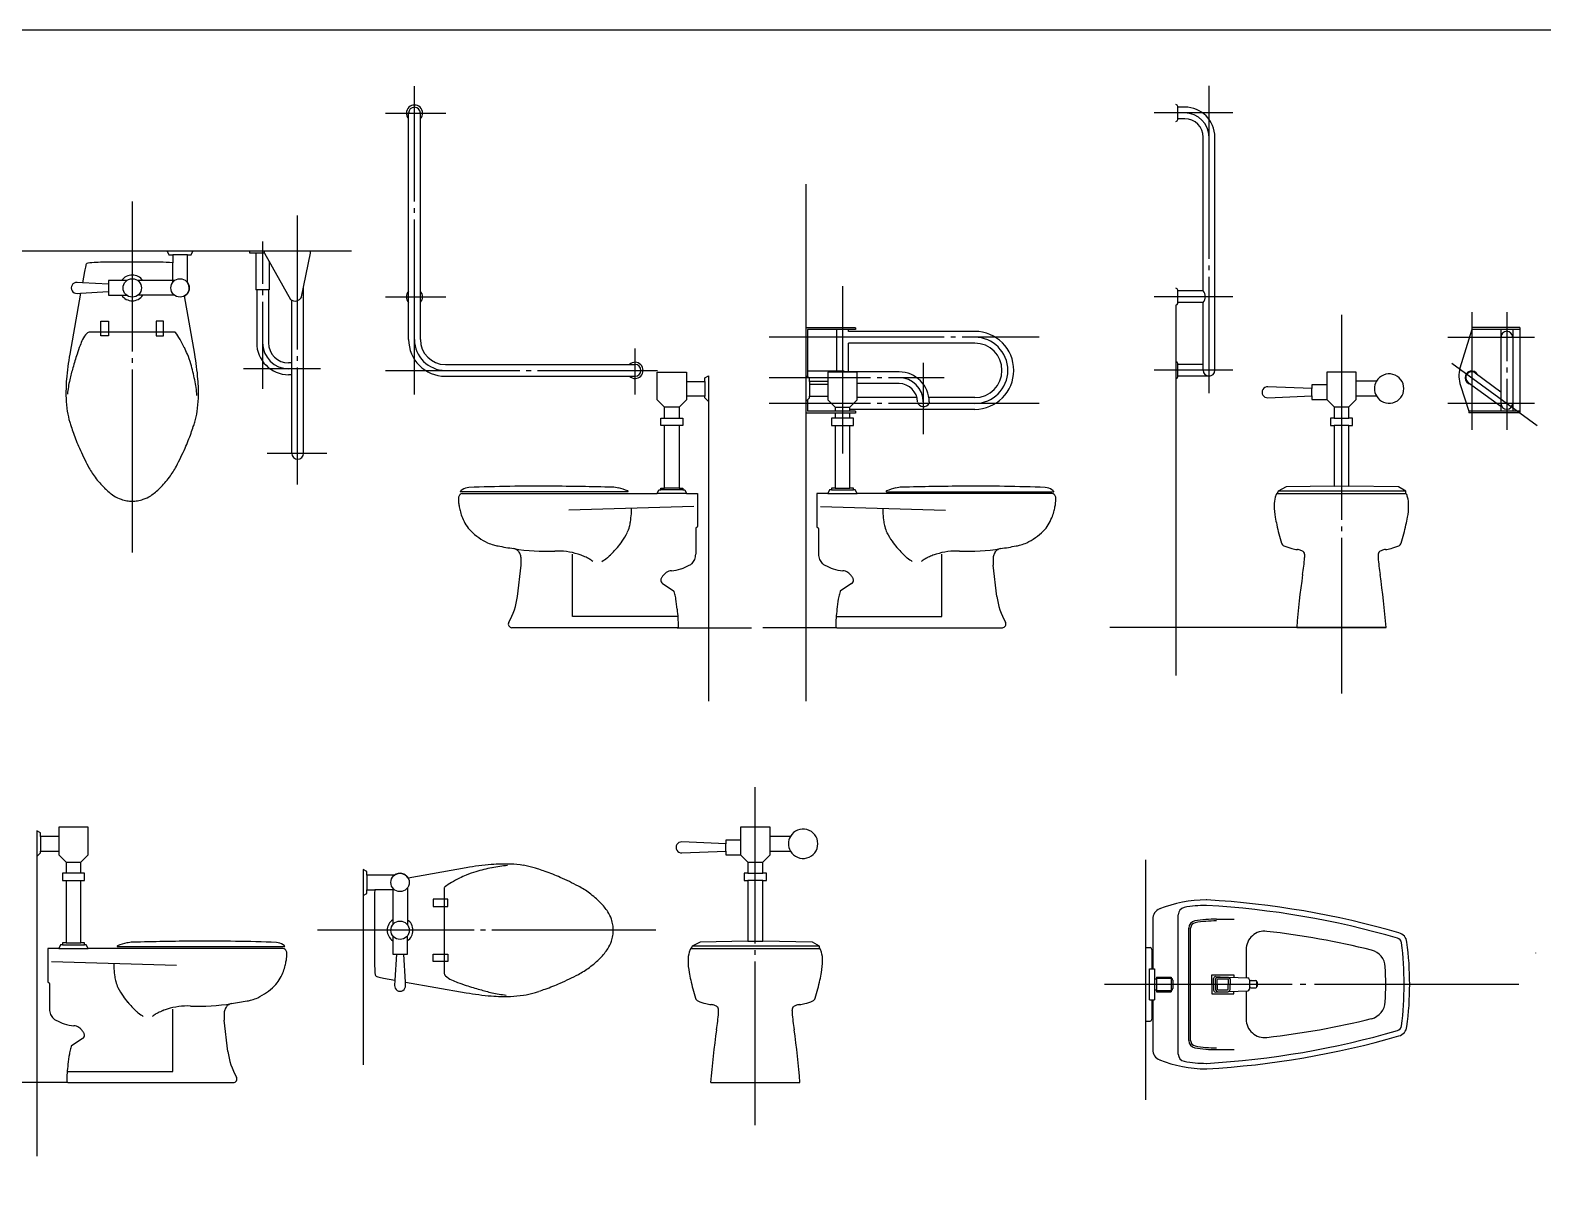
# Model space of a CAD drawing. Header units: inches. Extents: x -1249499 to 290957, y -589671 to 1013543.
# Drawn here: x -1189338 to -1185223, y 300598 to 303723 of the extents above; entities that cross this region are included whole.
import ezdxf

# ---------------------------------------------------------------- set-up
doc = ezdxf.new("R2010")
doc.units = ezdxf.units.IN
doc.header["$MEASUREMENT"] = 0
doc.layers.add('1BATH', color=1, linetype='Continuous')

msp = doc.modelspace()

# ---------------------------------------------------------------- linework, layer by layer
at = {"layer": '1BATH'}
for p, q in [((-1188292.3, 303256.8), (-1188292.3, 303570.7)), ((-1186130.9, 303101.2), (-1186130.9, 303571.6)), ((-1188370.8, 303497.7), (-1188206.9, 303497.7)), ((-1188308.3, 302881.7), (-1188308.3, 303497.7)), ((-1188276.3, 302881.7), (-1188276.3, 303497.7)), ((-1186065.9, 303498.1), (-1186280, 303498.1)), ((-1186215.9, 303480.1), (-1186215.9, 303516.1)), ((-1186196.9, 303514.1), (-1186215.9, 303514.1)), ((-1186196.9, 303482.1), (-1186215.9, 303482.1)), ((-1186146.9, 303014.1), (-1186146.9, 303432.1)), ((-1186114.9, 302798.1), (-1186114.9, 303432.1)), ((-1187228.1, 303304.5), (-1187228.1, 301897.6)), ((-1189060.1, 303257.1), (-1189060.1, 302849)), ((-1188292.3, 303226), (-1188292.3, 303238.9)), ((-1188610.1, 302854.4), (-1188610.1, 303219.5)), ((-1188292.3, 302732.2), (-1188292.3, 303208.2)), ((-1188463.5, 303122), (-1189510.1, 303122)), ((-1188740.1, 303117), (-1188740.1, 303122)), ((-1188700.1, 303117), (-1188740.1, 303117)), ((-1188723.6, 303117), (-1188723.6, 303017)), ((-1188705.6, 303148.5), (-1188705.6, 303033.2)), ((-1188700.1, 303117), (-1188700.1, 303122)), ((-1188700.1, 303117), (-1188629.6, 302990.7)), ((-1188599.2, 302997.6), (-1188575.1, 303117)), ((-1188575.1, 303117), (-1188575.1, 303122)), ((-1188687.6, 303094.6), (-1188687.6, 303017)), ((-1186130.9, 303070.4), (-1186130.9, 303083.4)), ((-1187127.5, 302571.7), (-1187127.5, 303026.5)), ((-1186130.9, 302736), (-1186130.9, 303052.6)), ((-1188687.6, 303017), (-1188723.6, 303017)), ((-1188721.6, 303017), (-1188721.6, 302873)), ((-1188705.6, 303015.3), (-1188705.6, 303002.4)), ((-1188689.6, 303017), (-1188689.6, 302873)), ((-1188626.1, 302572), (-1188626.1, 302988.5)), ((-1188594.1, 302572), (-1188594.1, 303022.7)), ((-1188370.8, 302997.7), (-1188206.9, 302997.7)), ((-1186065.9, 302998.1), (-1186280, 302998.1)), ((-1186215.9, 302980.1), (-1186215.9, 303016.1)), ((-1186146.9, 303014.1), (-1186215.9, 303014.1)), ((-1188705.6, 302984.6), (-1188705.6, 302747.4)), ((-1186220.9, 302975.1), (-1186220.9, 301967.6)), ((-1186146.9, 302982.1), (-1186215.9, 302982.1)), ((-1186146.9, 302798.1), (-1186146.9, 302982.1)), ((-1185770.9, 302948.4), (-1185770.9, 302391)), ((-1185416.4, 302956), (-1185416.4, 302635.6)), ((-1185320.9, 302956), (-1185320.9, 302823.1)), ((-1187092.5, 302913.7), (-1187228.1, 302913.7)), ((-1187223.1, 302908.7), (-1187223.1, 302780.2)), ((-1187092.5, 302908.7), (-1187223.1, 302908.7)), ((-1187143.5, 302795.7), (-1187143.5, 302908.7)), ((-1187111.5, 302903.7), (-1187111.5, 302908.7)), ((-1186768.1, 302903.7), (-1187111.5, 302903.7)), ((-1187092.5, 302913.7), (-1187092.5, 302908.7)), ((-1185416.4, 302909.1), (-1185448.3, 302803.8)), ((-1185285.9, 302914.1), (-1185416.4, 302914.1)), ((-1185416.4, 302914.1), (-1185416.4, 302909.1)), ((-1185285.9, 302909.1), (-1185416.4, 302909.1)), ((-1185336.9, 302909.1), (-1185336.9, 302687.1)), ((-1185304.9, 302909.1), (-1185304.9, 302687.1)), ((-1185285.9, 302914.1), (-1185285.9, 302682.1)), ((-1186851.4, 302887.7), (-1187327.5, 302887.7)), ((-1187111.5, 302792.7), (-1187111.5, 302871.7)), ((-1186768.1, 302871.7), (-1187111.5, 302871.7)), ((-1186820.6, 302887.7), (-1186833.6, 302887.7)), ((-1186593.4, 302887.7), (-1186802.8, 302887.7)), ((-1185481, 302888.1), (-1185245.2, 302888.1)), ((-1189060.1, 302831.2), (-1189060.1, 302818.3)), ((-1188610.1, 302823.6), (-1188610.1, 302836.6)), ((-1187692.3, 302732.2), (-1187692.3, 302857.5)), ((-1189060.1, 302800.4), (-1189060.1, 302302.1)), ((-1188548.3, 302802), (-1188757.2, 302802)), ((-1188626.1, 302818), (-1188634.6, 302818)), ((-1188626.1, 302786), (-1188634.6, 302786)), ((-1188610.1, 302487.2), (-1188610.1, 302805.8)), ((-1188370.8, 302797.7), (-1188006.1, 302797.7)), ((-1188208.3, 302813.7), (-1187692.3, 302813.7)), ((-1188208.3, 302781.7), (-1187692.3, 302781.7)), ((-1187988.3, 302797.7), (-1187975.3, 302797.7)), ((-1187957.5, 302797.7), (-1187631.2, 302797.7)), ((-1187492.3, 302782.7), (-1187492.3, 301897.6)), ((-1187123.1, 302795.7), (-1187223.1, 302795.7)), ((-1187123.1, 302795.7), (-1187123.1, 302792.7)), ((-1186974.1, 302793.7), (-1187123.1, 302793.7)), ((-1186908.1, 302818.1), (-1186908.1, 302623.8)), ((-1186065.9, 302798.1), (-1186280, 302798.1)), ((-1186215.9, 302780.1), (-1186215.9, 302816.1)), ((-1186146.9, 302814.1), (-1186215.9, 302814.1)), ((-1186130.9, 302782.1), (-1186215.9, 302782.1)), ((-1185470.3, 302817.6), (-1185238.6, 302647.8)), ((-1185407, 302791), (-1185336.9, 302739.7)), ((-1185320.9, 302805.3), (-1185320.9, 302792.4)), ((-1187051.9, 302777.7), (-1187327.5, 302777.7)), ((-1187168.1, 302759.7), (-1187218.1, 302759.7)), ((-1186974.1, 302761.7), (-1187088.1, 302761.7)), ((-1187021.1, 302777.7), (-1187034.1, 302777.7)), ((-1186851.2, 302777.7), (-1187003.3, 302777.7)), ((-1185446.4, 302756.6), (-1185424, 302687.1)), ((-1185425.9, 302765.2), (-1185336.9, 302700)), ((-1185320.9, 302774.5), (-1185320.9, 302635.6)), ((-1187051.9, 302707.7), (-1187327.5, 302707.7)), ((-1187223.1, 302717.7), (-1187223.1, 302686.7)), ((-1186925.6, 302723.7), (-1187088.1, 302723.7)), ((-1187021.1, 302707.7), (-1187034.1, 302707.7)), ((-1186593.4, 302707.7), (-1187003.3, 302707.7)), ((-1186768.1, 302723.7), (-1186893, 302723.7)), ((-1186892.1, 302711.7), (-1186892.1, 302707.7)), ((-1185481, 302708.1), (-1185245.2, 302708.1)), ((-1187092.5, 302681.7), (-1187228.1, 302681.7)), ((-1187092.5, 302686.7), (-1187223.1, 302686.7)), ((-1186768.1, 302691.7), (-1187108.1, 302691.7)), ((-1187092.5, 302686.7), (-1187092.5, 302681.7)), ((-1185285.9, 302687.1), (-1185424, 302687.1)), ((-1185424, 302687.1), (-1185424, 302682.1)), ((-1185285.9, 302682.1), (-1185424, 302682.1)), ((-1188530.3, 302572), (-1188693.2, 302572)), ((-1185770.9, 302373.2), (-1185770.9, 302360.2)), ((-1185770.9, 302342.4), (-1185770.9, 301918.5)), ((-1187577.3, 302097.7), (-1187375.7, 302097.7)), ((-1187143.1, 302097.7), (-1187344.7, 302097.7)), ((-1185649.4, 302098.1), (-1186400.9, 302098.1)), ((-1187365.1, 301238.5), (-1187365.1, 301664.2)), ((-1189320, 301544.9), (-1189320, 300659.8)), ((-1186304.1, 301466.4), (-1186304.1, 300812.7)), ((-1188431.5, 301404.5), (-1188431.5, 300908.1)), ((-1186284.1, 301304.7), (-1186284.1, 301169.3)), ((-1186214.6, 300937.7), (-1186214.6, 301316.8)), ((-1186110.5, 301304.9), (-1186062.6, 301304.9)), ((-1188130.2, 301274.5), (-1188556, 301274.5)), ((-1188099.5, 301274.5), (-1188112.4, 301274.5)), ((-1187635.7, 301274.5), (-1188081.6, 301274.5)), ((-1186185.9, 300974.4), (-1186185.9, 301280.2)), ((-1186180.9, 300974.4), (-1186180.9, 301280.2)), ((-1187365.1, 301207.7), (-1187365.1, 301220.6)), ((-1186304.1, 301227.3), (-1186291.1, 301227.3)), ((-1186286.1, 301222.3), (-1186286.1, 301169.3)), ((-1186030.1, 301221.9), (-1186030.1, 301145.1)), ((-1187365.1, 300744), (-1187365.1, 301189.9)), ((-1186293.1, 301085.3), (-1186293.1, 301169.3)), ((-1186293.1, 301169.3), (-1186279.1, 301169.3)), ((-1186279.1, 301169.3), (-1186279.1, 301085.3)), ((-1186279.1, 301142), (-1186274.1, 301142)), ((-1186274.1, 301147.3), (-1186234.1, 301147.3)), ((-1186274.1, 301147.3), (-1186274.1, 301107.3)), ((-1186274.1, 301143.9), (-1186234.1, 301143.9)), ((-1186234.1, 301147.3), (-1186234.1, 301107.3)), ((-1186229.1, 301138.9), (-1186229.1, 301115.7)), ((-1186118.7, 301127.3), (-1186118.7, 301143.3)), ((-1186113.7, 301148.3), (-1186087.4, 301147.3)), ((-1186078.4, 301146.9), (-1186025.6, 301144.9)), ((-1186020.8, 301139.9), (-1186020.8, 301114.6)), ((-1186020.8, 301134.7), (-1186019.6, 301134.7)), ((-1186019.6, 301121), (-1186019.6, 301134.8)), ((-1186016.6, 301137.8), (-1186003.9, 301137.8)), ((-1186000.9, 301121), (-1186000.9, 301134.8)), ((-1185905.2, 301127.3), (-1186415.5, 301127.3)), ((-1186279.1, 301112.6), (-1186274.1, 301112.6)), ((-1186274.1, 301110.7), (-1186234.1, 301110.7)), ((-1186274.1, 301107.3), (-1186234.1, 301107.3)), ((-1186118.7, 301127.3), (-1186118.7, 301111.3)), ((-1186113.7, 301106.3), (-1186087.4, 301107.3)), ((-1186078.4, 301107.6), (-1186025.6, 301109.6)), ((-1186030.1, 301109.5), (-1186030.1, 301032.7)), ((-1186020.8, 301119.9), (-1186019.6, 301119.9)), ((-1186016.6, 301118), (-1186003.9, 301118)), ((-1185999.5, 301123), (-1185999.5, 301132.8)), ((-1185867.7, 301127.3), (-1185882.7, 301127.3)), ((-1185287.8, 301127.3), (-1185843.7, 301127.3)), ((-1186293.1, 301085.3), (-1186279.1, 301085.3)), ((-1186286.1, 301085.3), (-1186286.1, 301032.3)), ((-1186284.1, 301085.3), (-1186284.1, 300949.9)), ((-1186304.1, 301027.3), (-1186291.1, 301027.3)), ((-1186110.5, 300949.7), (-1186062.6, 300949.7)), ((-1189235, 300859.9), (-1189436.6, 300859.9))]:
    msp.add_line(p, q, dxfattribs=at)
at = {"layer": '1BATH', "color": 1}
for p, q in [((-1188895.1, 303122), (-1188965.1, 303122)), ((-1188965.1, 303122), (-1188960.1, 303112)), ((-1188960.1, 303112), (-1188950.1, 303112)), ((-1188950.1, 303112), (-1188950.1, 303090.7)), ((-1188910.1, 303112), (-1188950.1, 303112)), ((-1188910.1, 303112), (-1188900.1, 303112)), ((-1188910.1, 303037), (-1188910.1, 303112)), ((-1188900.1, 303112), (-1188895.1, 303122)), ((-1189060.1, 303092), (-1189135.1, 303092)), ((-1188985.1, 303092), (-1189060.1, 303092)), ((-1188950.1, 303037), (-1188950.1, 303090.7)), ((-1189195.7, 303036.2), (-1189210.1, 303037)), ((-1189190.1, 303067), (-1189195.7, 303036.2)), ((-1189125.1, 303042), (-1189125.1, 303002)), ((-1189075.1, 303042), (-1189125.1, 303042)), ((-1188945.1, 303042), (-1189045.1, 303042)), ((-1189200.9, 303007.5), (-1189230.1, 302842)), ((-1189210.1, 303007), (-1189200.9, 303007.5)), ((-1189200.9, 303007.5), (-1189125.1, 303012)), ((-1189125.1, 303002), (-1189075.1, 303002)), ((-1188945.1, 303002), (-1189045.1, 303002)), ((-1188890.1, 302842), (-1188918, 303000.1)), ((-1189145.1, 302892), (-1189145.1, 302932)), ((-1189145.1, 302932), (-1189125.1, 302932)), ((-1189125.1, 302932), (-1189125.1, 302892)), ((-1188995.1, 302932), (-1188995.1, 302892)), ((-1188975.1, 302932), (-1188995.1, 302932)), ((-1188975.1, 302892), (-1188975.1, 302932)), ((-1189060.1, 302902), (-1189175.1, 302902)), ((-1189125.1, 302892), (-1189145.1, 302892)), ((-1188945.1, 302902), (-1189060.1, 302902)), ((-1188995.1, 302892), (-1188975.1, 302892)), ((-1187632.3, 302717.7), (-1187632.3, 302792.7)), ((-1187632.3, 302792.7), (-1187552.3, 302792.7)), ((-1187552.3, 302792.7), (-1187552.3, 302767.7)), ((-1187502.3, 302777.7), (-1187492.3, 302782.7)), ((-1187218.1, 302777.7), (-1187228.1, 302782.7)), ((-1187088.1, 302792.7), (-1187168.1, 302792.7)), ((-1187168.1, 302792.7), (-1187168.1, 302767.7)), ((-1187088.1, 302717.7), (-1187088.1, 302792.7)), ((-1185730.9, 302793.1), (-1185810.9, 302793.1)), ((-1185810.9, 302793.1), (-1185810.9, 302758.1)), ((-1185730.9, 302768.1), (-1185730.9, 302793.1)), ((-1187552.3, 302767.7), (-1187502.3, 302767.7)), ((-1187552.3, 302767.7), (-1187552.3, 302727.7)), ((-1187502.3, 302767.7), (-1187502.3, 302777.7)), ((-1187502.3, 302767.7), (-1187502.3, 302727.7)), ((-1187218.1, 302767.7), (-1187218.1, 302777.7)), ((-1187168.1, 302767.7), (-1187218.1, 302767.7)), ((-1187218.1, 302767.7), (-1187218.1, 302727.7)), ((-1187168.1, 302767.7), (-1187168.1, 302727.7)), ((-1185850.9, 302748.1), (-1185970.9, 302753.1)), ((-1185810.9, 302758.1), (-1185850.9, 302758.1)), ((-1185850.9, 302758.1), (-1185850.9, 302748.1)), ((-1185850.9, 302728.1), (-1185850.9, 302748.1)), ((-1185810.9, 302758.1), (-1185810.9, 302718.1)), ((-1185730.9, 302728.1), (-1185730.9, 302768.1)), ((-1185675.6, 302768.1), (-1185730.9, 302768.1)), ((-1187612.3, 302697.7), (-1187632.3, 302717.7)), ((-1187572.3, 302697.7), (-1187612.3, 302697.7)), ((-1187612.3, 302667.7), (-1187612.3, 302697.7)), ((-1187552.3, 302717.7), (-1187572.3, 302697.7)), ((-1187572.3, 302697.7), (-1187572.3, 302667.7)), ((-1187502.3, 302727.7), (-1187552.3, 302727.7)), ((-1187552.3, 302727.7), (-1187552.3, 302717.7)), ((-1187502.3, 302722.7), (-1187502.3, 302727.7)), ((-1187492.3, 302712.7), (-1187502.3, 302722.7)), ((-1187228.1, 302712.7), (-1187218.1, 302722.7)), ((-1187218.1, 302722.7), (-1187218.1, 302727.7)), ((-1187218.1, 302727.7), (-1187168.1, 302727.7)), ((-1187168.1, 302727.7), (-1187168.1, 302717.7)), ((-1187168.1, 302717.7), (-1187148.1, 302697.7)), ((-1187148.1, 302697.7), (-1187108.1, 302697.7)), ((-1187148.1, 302697.7), (-1187148.1, 302686.7)), ((-1187108.1, 302697.7), (-1187088.1, 302717.7)), ((-1187108.1, 302686.7), (-1187108.1, 302697.7)), ((-1185970.9, 302723.1), (-1185850.9, 302728.1)), ((-1185850.9, 302728.1), (-1185850.9, 302718.1)), ((-1185850.9, 302718.1), (-1185810.9, 302718.1)), ((-1185810.9, 302718.1), (-1185790.9, 302698.1)), ((-1185790.9, 302698.1), (-1185750.9, 302698.1)), ((-1185790.9, 302698.1), (-1185790.9, 302668.1)), ((-1185750.9, 302698.1), (-1185730.9, 302718.1)), ((-1185750.9, 302668.1), (-1185750.9, 302698.1)), ((-1185730.9, 302718.1), (-1185730.9, 302728.1)), ((-1185730.9, 302728.1), (-1185675.6, 302728.1)), ((-1187622.3, 302647.7), (-1187622.3, 302667.7)), ((-1187622.3, 302667.7), (-1187612.3, 302667.7)), ((-1187612.3, 302667.7), (-1187572.3, 302667.7)), ((-1187572.3, 302667.7), (-1187562.3, 302667.7)), ((-1187562.3, 302667.7), (-1187562.3, 302647.7)), ((-1187148.1, 302667.7), (-1187158.1, 302667.7)), ((-1187158.1, 302667.7), (-1187158.1, 302647.7)), ((-1187148.1, 302681.7), (-1187148.1, 302667.7)), ((-1187108.1, 302667.7), (-1187148.1, 302667.7)), ((-1187108.1, 302667.7), (-1187108.1, 302681.7)), ((-1187098.1, 302667.7), (-1187108.1, 302667.7)), ((-1187098.1, 302647.7), (-1187098.1, 302667.7)), ((-1185800.9, 302668.1), (-1185800.9, 302648.1)), ((-1185790.9, 302668.1), (-1185800.9, 302668.1)), ((-1185790.9, 302668.1), (-1185750.9, 302668.1)), ((-1185740.9, 302668.1), (-1185750.9, 302668.1)), ((-1185740.9, 302648.1), (-1185740.9, 302668.1)), ((-1187612.3, 302647.7), (-1187622.3, 302647.7)), ((-1187612.3, 302477.7), (-1187612.3, 302647.7)), ((-1187572.3, 302647.7), (-1187612.3, 302647.7)), ((-1187572.3, 302647.7), (-1187572.3, 302477.7)), ((-1187562.3, 302647.7), (-1187572.3, 302647.7)), ((-1187158.1, 302647.7), (-1187148.1, 302647.7)), ((-1187148.1, 302647.7), (-1187148.1, 302477.7)), ((-1187148.1, 302647.7), (-1187108.1, 302647.7)), ((-1187108.1, 302477.7), (-1187108.1, 302647.7)), ((-1187108.1, 302647.7), (-1187098.1, 302647.7)), ((-1185800.9, 302648.1), (-1185790.9, 302648.1)), ((-1185790.9, 302648.1), (-1185790.9, 302483)), ((-1185750.9, 302648.1), (-1185790.9, 302648.1)), ((-1185750.9, 302483), (-1185750.9, 302648.1)), ((-1185750.9, 302648.1), (-1185740.9, 302648.1)), ((-1187947.3, 302467.7), (-1188167.3, 302467.7)), ((-1188162.3, 302462.7), (-1187907.3, 302462.7)), ((-1187712.3, 302467.7), (-1187947.3, 302467.7)), ((-1187907.3, 302462.7), (-1187632.3, 302462.7)), ((-1187632.3, 302462.7), (-1187627.3, 302472.7)), ((-1187627.3, 302472.7), (-1187622.3, 302472.7)), ((-1187622.3, 302477.7), (-1187612.3, 302477.7)), ((-1187622.3, 302472.7), (-1187622.3, 302477.7)), ((-1187562.3, 302472.7), (-1187622.3, 302472.7)), ((-1187572.3, 302477.7), (-1187612.3, 302477.7)), ((-1187572.3, 302477.7), (-1187562.3, 302477.7)), ((-1187562.3, 302477.7), (-1187562.3, 302472.7)), ((-1187562.3, 302472.7), (-1187557.3, 302472.7)), ((-1187557.3, 302472.7), (-1187552.3, 302462.7)), ((-1187552.3, 302462.7), (-1187522.3, 302462.7)), ((-1187522.3, 302462.7), (-1187522.3, 302402.7)), ((-1187198.1, 302462.7), (-1187198.1, 302402.7)), ((-1187168.1, 302462.7), (-1187198.1, 302462.7)), ((-1187163.1, 302472.7), (-1187168.1, 302462.7)), ((-1187158.1, 302472.7), (-1187163.1, 302472.7)), ((-1187148.1, 302477.7), (-1187158.1, 302477.7)), ((-1187158.1, 302477.7), (-1187158.1, 302472.7)), ((-1187158.1, 302472.7), (-1187098.1, 302472.7)), ((-1187148.1, 302477.7), (-1187108.1, 302477.7)), ((-1187098.1, 302477.7), (-1187108.1, 302477.7)), ((-1187098.1, 302472.7), (-1187098.1, 302477.7)), ((-1187093.1, 302472.7), (-1187098.1, 302472.7)), ((-1187088.1, 302462.7), (-1187093.1, 302472.7)), ((-1186813.1, 302462.7), (-1187088.1, 302462.7)), ((-1187008.1, 302467.7), (-1186773.1, 302467.7)), ((-1186558.1, 302462.7), (-1186813.1, 302462.7)), ((-1186773.1, 302467.7), (-1186553.1, 302467.7)), ((-1185943.1, 302469), (-1185945.9, 302463.1)), ((-1185945.9, 302463.1), (-1185595.9, 302463.1)), ((-1185921.4, 302480.5), (-1185943.1, 302469)), ((-1185790.9, 302483), (-1185921.4, 302480.5)), ((-1185615.3, 302480.5), (-1185750.9, 302483)), ((-1185596, 302469), (-1185615.3, 302480.5)), ((-1185595.9, 302463.1), (-1185596, 302469)), ((-1187532.3, 302427.7), (-1187872.3, 302417.7)), ((-1187188.1, 302427.7), (-1186848.1, 302417.7)), ((-1187522.3, 302402.7), (-1187522.3, 302372.7)), ((-1187198.1, 302402.7), (-1187198.1, 302372.7)), ((-1187527.3, 302367.7), (-1187527.3, 302332.7)), ((-1187527.3, 302332.7), (-1187527.3, 302297.7)), ((-1187193.1, 302367.7), (-1187193.1, 302332.7)), ((-1187193.1, 302332.7), (-1187193.1, 302297.7)), ((-1187862.3, 302127.7), (-1187862.3, 302297.7)), ((-1186858.1, 302127.7), (-1186858.1, 302297.7)), ((-1188012.3, 302182.7), (-1188002.3, 302267.7)), ((-1186708.1, 302182.7), (-1186718.1, 302267.7)), ((-1187617.3, 302217.7), (-1187602.3, 302207.7)), ((-1187602.3, 302207.7), (-1187587.3, 302197.7)), ((-1187118.1, 302207.7), (-1187133.1, 302197.7)), ((-1187103.1, 302217.7), (-1187118.1, 302207.7)), ((-1187577.3, 302127.7), (-1187862.3, 302127.7)), ((-1187143.1, 302127.7), (-1186858.1, 302127.7)), ((-1187577.3, 302097.7), (-1188027.3, 302097.7)), ((-1187143.1, 302097.7), (-1186693.1, 302097.7)), ((-1185892.4, 302098.1), (-1185649.4, 302098.1)), ((-1189260, 301554.9), (-1189260, 301529.9)), ((-1189180, 301554.9), (-1189260, 301554.9)), ((-1189180, 301479.9), (-1189180, 301554.9)), ((-1187325.1, 301554.9), (-1187405.1, 301554.9)), ((-1187405.1, 301554.9), (-1187405.1, 301519.9)), ((-1187325.1, 301529.9), (-1187325.1, 301554.9)), ((-1189310, 301539.9), (-1189320, 301544.9)), ((-1189310, 301529.9), (-1189310, 301539.9)), ((-1189310, 301529.9), (-1189310, 301489.9)), ((-1189260, 301529.9), (-1189310, 301529.9)), ((-1189260, 301529.9), (-1189260, 301489.9)), ((-1187445.1, 301509.9), (-1187565.1, 301514.9)), ((-1187405.1, 301519.9), (-1187445.1, 301519.9)), ((-1187445.1, 301519.9), (-1187445.1, 301509.9)), ((-1187445.1, 301489.9), (-1187445.1, 301509.9)), ((-1187405.1, 301519.9), (-1187405.1, 301479.9)), ((-1187269.8, 301529.9), (-1187325.1, 301529.9)), ((-1187325.1, 301489.9), (-1187325.1, 301529.9)), ((-1189320, 301474.9), (-1189310, 301484.9)), ((-1189310, 301484.9), (-1189310, 301489.9)), ((-1189310, 301489.9), (-1189260, 301489.9)), ((-1189260, 301489.9), (-1189260, 301479.9)), ((-1189260, 301479.9), (-1189240, 301459.9)), ((-1189200, 301459.9), (-1189180, 301479.9)), ((-1187565.1, 301484.9), (-1187445.1, 301489.9)), ((-1187445.1, 301489.9), (-1187445.1, 301479.9)), ((-1187445.1, 301479.9), (-1187405.1, 301479.9)), ((-1187405.1, 301479.9), (-1187385.1, 301459.9)), ((-1187345.1, 301459.9), (-1187325.1, 301479.9)), ((-1187325.1, 301489.9), (-1187269.8, 301489.9)), ((-1187325.1, 301479.9), (-1187325.1, 301489.9)), ((-1189250, 301429.9), (-1189250, 301409.9)), ((-1189240, 301429.9), (-1189250, 301429.9)), ((-1189240, 301459.9), (-1189240, 301429.9)), ((-1189240, 301459.9), (-1189200, 301459.9)), ((-1189200, 301429.9), (-1189240, 301429.9)), ((-1189200, 301429.9), (-1189200, 301459.9)), ((-1189190, 301429.9), (-1189200, 301429.9)), ((-1189190, 301409.9), (-1189190, 301429.9)), ((-1188431.5, 301439.5), (-1188431.5, 301369.5)), ((-1188421.5, 301434.5), (-1188431.5, 301439.5)), ((-1188421.5, 301424.5), (-1188421.5, 301434.5)), ((-1188346.5, 301424.5), (-1188421.5, 301424.5)), ((-1188421.5, 301424.5), (-1188421.5, 301384.5)), ((-1188151.5, 301444.5), (-1188309.6, 301416.5)), ((-1187385.1, 301429.9), (-1187395.1, 301429.9)), ((-1187395.1, 301429.9), (-1187395.1, 301409.9)), ((-1187385.1, 301459.9), (-1187345.1, 301459.9)), ((-1187385.1, 301459.9), (-1187385.1, 301429.9)), ((-1187385.1, 301429.9), (-1187345.1, 301429.9)), ((-1187345.1, 301429.9), (-1187345.1, 301459.9)), ((-1187335.1, 301429.9), (-1187345.1, 301429.9)), ((-1187335.1, 301409.9), (-1187335.1, 301429.9)), ((-1189250, 301409.9), (-1189240, 301409.9)), ((-1189240, 301409.9), (-1189240, 301239.9)), ((-1189240, 301409.9), (-1189200, 301409.9)), ((-1189200, 301239.9), (-1189200, 301409.9)), ((-1189200, 301409.9), (-1189190, 301409.9)), ((-1188421.5, 301374.5), (-1188421.5, 301384.5)), ((-1188421.5, 301384.5), (-1188400.1, 301384.5)), ((-1188346.5, 301384.5), (-1188400.1, 301384.5)), ((-1188351.5, 301389.5), (-1188351.5, 301289.5)), ((-1188311.5, 301389.5), (-1188311.5, 301289.5)), ((-1188211.5, 301389.5), (-1188211.5, 301274.5)), ((-1187395.1, 301409.9), (-1187385.1, 301409.9)), ((-1187385.1, 301409.9), (-1187385.1, 301244.8)), ((-1187345.1, 301409.9), (-1187385.1, 301409.9)), ((-1187345.1, 301244.8), (-1187345.1, 301409.9)), ((-1187345.1, 301409.9), (-1187335.1, 301409.9)), ((-1188431.5, 301369.5), (-1188421.5, 301374.5)), ((-1188401.5, 301349.5), (-1188401.5, 301274.5)), ((-1188201.5, 301359.5), (-1188241.5, 301359.5)), ((-1188241.5, 301359.5), (-1188241.5, 301339.5)), ((-1188241.5, 301339.5), (-1188201.5, 301339.5)), ((-1188201.5, 301339.5), (-1188201.5, 301359.5)), ((-1188401.5, 301274.5), (-1188401.5, 301199.5)), ((-1188351.5, 301259.5), (-1188351.5, 301209.5)), ((-1188311.5, 301209.5), (-1188311.5, 301259.5)), ((-1188211.5, 301274.5), (-1188211.5, 301159.5)), ((-1189290, 301224.9), (-1189290, 301164.9)), ((-1189260, 301224.9), (-1189290, 301224.9)), ((-1189255, 301234.9), (-1189260, 301224.9)), ((-1189250, 301234.9), (-1189255, 301234.9)), ((-1189250, 301239.9), (-1189250, 301234.9)), ((-1189240, 301239.9), (-1189250, 301239.9)), ((-1189250, 301234.9), (-1189190, 301234.9)), ((-1189240, 301239.9), (-1189200, 301239.9)), ((-1189190, 301239.9), (-1189200, 301239.9)), ((-1189190, 301234.9), (-1189190, 301239.9)), ((-1189185, 301234.9), (-1189190, 301234.9)), ((-1189180, 301224.9), (-1189185, 301234.9)), ((-1188905, 301224.9), (-1189180, 301224.9)), ((-1189100, 301229.9), (-1188865, 301229.9)), ((-1188650, 301224.9), (-1188905, 301224.9)), ((-1188865, 301229.9), (-1188645, 301229.9)), ((-1187537.3, 301230.8), (-1187540.1, 301224.9)), ((-1187540.1, 301224.9), (-1187190.1, 301224.9)), ((-1187515.6, 301242.3), (-1187537.3, 301230.8)), ((-1187385.1, 301244.8), (-1187515.6, 301242.3)), ((-1187209.5, 301242.3), (-1187345.1, 301244.8)), ((-1187190.2, 301230.8), (-1187209.5, 301242.3)), ((-1187190.1, 301224.9), (-1187190.2, 301230.8)), ((-1189280, 301189.9), (-1188940, 301179.9)), ((-1188351.5, 301209.5), (-1188311.5, 301209.5)), ((-1188317, 301133.7), (-1188321.5, 301209.5)), ((-1188241.5, 301209.5), (-1188201.5, 301209.5)), ((-1188241.5, 301189.5), (-1188241.5, 301209.5)), ((-1188201.5, 301189.5), (-1188241.5, 301189.5)), ((-1188201.5, 301209.5), (-1188201.5, 301189.5)), ((-1189290, 301164.9), (-1189290, 301134.9)), ((-1188376.5, 301144.5), (-1188345.6, 301138.8)), ((-1188345.6, 301138.8), (-1188346.5, 301124.5)), ((-1188317, 301133.7), (-1188151.5, 301104.5)), ((-1188316.5, 301124.5), (-1188317, 301133.7)), ((-1189285, 301129.9), (-1189285, 301094.9)), ((-1189285, 301094.9), (-1189285, 301059.9)), ((-1188950, 300889.9), (-1188950, 301059.9)), ((-1188800, 300944.9), (-1188810, 301029.9)), ((-1189210, 300969.9), (-1189225, 300959.9)), ((-1189195, 300979.9), (-1189210, 300969.9)), ((-1189235, 300889.9), (-1188950, 300889.9)), ((-1189235, 300859.9), (-1188785, 300859.9)), ((-1187486.6, 300859.9), (-1187243.6, 300859.9))]:
    msp.add_line(p, q, dxfattribs=at)
at = {"layer": '1BATH'}
msp.add_lwpolyline([(-1192801, 297547.7), (-1183142.6, 297547.7), (-1183142.6, 303723.1), (-1192801, 303723.1)], close=True, dxfattribs=at)
at = {"layer": '1BATH', "color": 1}
for points in [[(-1189125.1, 303032), (-1189195.7, 303036.2, 1.060552)], [(-1188341.5, 301209.5), (-1188345.6, 301138.8, 1.060552)]]:
    msp.add_lwpolyline(points, format="xyb", dxfattribs=at)
for points in [[(-1187552.3, 302462.7), (-1187632.3, 302462.7)], [(-1187168.1, 302462.7), (-1187088.1, 302462.7)], [(-1185596, 302469), (-1185943.1, 302469)], [(-1185790.9, 302483), (-1185769.5, 302483.4), (-1185750.9, 302483)], [(-1189260, 301224.9), (-1189180, 301224.9)], [(-1187190.2, 301230.8), (-1187537.3, 301230.8)], [(-1187385.1, 301244.8), (-1187363.7, 301245.2), (-1187345.1, 301244.8)]]:
    msp.add_lwpolyline(points, dxfattribs=at)
at = {"layer": '1BATH'}
for points in [[(-1186123.7, 301127.3), (-1186123.7, 301153.3), (-1186063.7, 301153.3), (-1186063.7, 301146.4)], [(-1186113.7, 301127.3), (-1186113.7, 301142.3), (-1186108.7, 301147.3), (-1186078.7, 301147.3), (-1186073.7, 301142.3), (-1186073.7, 301127.3)], [(-1186108.7, 301127.3), (-1186108.7, 301140.2), (-1186106.6, 301142.3), (-1186080.8, 301142.3), (-1186078.7, 301140.2), (-1186078.7, 301127.3)], [(-1186123.7, 301127.3), (-1186123.7, 301101.3), (-1186063.7, 301101.3), (-1186063.7, 301108.2)], [(-1186113.7, 301127.3), (-1186113.7, 301112.3), (-1186108.7, 301107.3), (-1186078.7, 301107.3), (-1186073.7, 301112.3), (-1186073.7, 301127.3)], [(-1186108.7, 301127.3), (-1186108.7, 301114.4), (-1186106.6, 301112.3), (-1186080.8, 301112.3), (-1186078.7, 301114.4), (-1186078.7, 301127.3)]]:
    msp.add_lwpolyline(points, dxfattribs=at)
at = {"layer": '1BATH', "color": 1}
for centre in [(-1189060.1, 303022), (-1188930.1, 303022), (-1188331.5, 301404.5), (-1188331.5, 301274.5)]:
    msp.add_circle(centre, 25, dxfattribs=at)
at = {"layer": '1BATH'}
for centre, radius, start, end in [((-1186220.9, 303516.1), 5, 0, 90), ((-1188292.3, 303497.7), 22, 316.6582, 223.3418), ((-1188292.3, 303497.7), 16, 0, 180), ((-1186220.9, 303480.1), 5, 270, 0), ((-1186196.9, 303432.1), 82, 0, 90), ((-1186196.9, 303432.1), 66, 0, 90), ((-1186196.9, 303432.1), 50, 0, 90), ((-1188617.1, 303006.4), 20, 231.4007, 334.0263), ((-1188292.3, 302997.7), 22, 136.6582, 223.3418), ((-1188292.3, 302997.7), 22, 316.6582, 43.3418), ((-1186220.9, 303016.1), 5, 0, 90), ((-1186164.6, 302998.1), 23.8, 317.7695, 42.2305), ((-1186220.9, 302980.1), 5, 270, 0), ((-1186768.1, 302797.7), 106, 270, 90), ((-1185320.9, 302888.1), 16, 0, 180), ((-1188634.6, 302873), 87, 180, 270), ((-1188634.6, 302873), 71, 180, 270), ((-1188634.6, 302873), 55, 180, 270), ((-1188208.3, 302881.7), 100, 180, 270), ((-1188208.3, 302881.7), 84, 180, 270), ((-1188208.3, 302881.7), 68, 180, 270), ((-1186768.1, 302797.7), 90, 270, 90), ((-1186768.1, 302797.7), 74, 270, 90), ((-1186220.9, 302816.1), 5, 0, 90), ((-1187692.3, 302797.7), 22, 226.6582, 133.3418), ((-1187692.3, 302797.7), 16, 270, 90), ((-1186974.1, 302711.7), 82, 0, 90), ((-1186220.9, 302780.1), 5, 270, 0), ((-1186130.9, 302798.1), 16, 180, 0), ((-1185371, 302783.2), 80, 165.0436, 199.3956), ((-1185416.4, 302778.1), 18, 26.4893, 261.0214), ((-1185416.4, 302778.1), 16, 53.7554, 233.7554), ((-1186974.1, 302711.7), 66, 0, 90), ((-1186974.1, 302711.7), 50, 0, 90), ((-1186907.2, 302716.9), 17.7, 197.1278, 328.6222), ((-1185320.9, 302708.1), 16, 180, 0), ((-1188610.1, 302572), 16, 180, 0), ((-1186136.4, 301008.9), 348.4, 90.4252, 111.7051), ((-1186136.4, 301008.9), 333.4, 90.4252, 100.7009), ((-1186138.8, 301327.3), 30, 85.666, 90.4252), ((-1186275.2, 298985.3), 2360.9, 73.8518, 86.653), ((-1186275.2, 298985.3), 2375.9, 73.8518, 86.653), ((-1186254.1, 301304.7), 30, 111.7051, 180), ((-1186194.6, 301316.8), 20, 100.7009, 180), ((-1186165.9, 301280.2), 20, 99.7369, 180), ((-1186110.5, 300957.2), 347.7, 90, 99.7369), ((-1186110.5, 300957.2), 342.7, 90, 99.7369), ((-1186165.9, 301280.2), 15, 99.7369, 180), ((-1185980.1, 301221.9), 50, 82.5009, 180), ((-1186234.2, 298990), 2296.3, 76.2581, 83.4838), ((-1185622.2, 301238.5), 30, 7.272, 74.9347), ((-1186291.1, 301222.3), 5, 0, 90), ((-1185701.4, 301172.2), 50, 3.2451, 75.2982), ((-1185622.2, 301238.5), 15, 7.272, 74.9347), ((-1186494.1, 301127.3), 894, 352.728, 7.272), ((-1186494.1, 301127.3), 909, 352.728, 7.272), ((-1186494.1, 301127.3), 844, 356.755, 3.2451), ((-1185233, 301213.1), 10, 179.7175, 184.3201), ((-1186234.1, 301138.9), 5, 0, 90), ((-1186113.7, 301143.3), 5, 90, 180), ((-1186025.8, 301139.9), 5, 0, 87.8238), ((-1186016.6, 301134.8), 3, 90, 180), ((-1186003.9, 301134.8), 3, 0, 90), ((-1186002.5, 301132.8), 3, 0, 58.4233), ((-1186234.1, 301115.7), 5, 270, 0), ((-1186113.7, 301111.3), 5, 180, 270), ((-1186025.8, 301114.6), 5, 272.1762, 0), ((-1186016.6, 301121), 3, 180, 270), ((-1186003.9, 301121), 3, 270, 0), ((-1186002.5, 301123), 3, 301.5767, 0), ((-1185701.4, 301082.3), 50, 284.7008, 356.755), ((-1186291.1, 301032.3), 5, 270, 0), ((-1185980.1, 301032.7), 50, 180, 277.5018), ((-1186234.4, 303265.7), 2297.5, 276.519, 283.7409), ((-1185622.2, 301016), 15, 285.0653, 352.728), ((-1185622.2, 301016), 30, 285.0653, 352.728), ((-1186165.9, 300974.4), 20, 180, 260.2631), ((-1186165.9, 300974.4), 15, 180, 260.2631), ((-1186275.5, 303270.4), 2362.1, 273.3319, 286.1465), ((-1186275.5, 303270.4), 2377.1, 273.3319, 286.1465), ((-1186254.1, 300949.9), 30, 180, 248.2949), ((-1186194.6, 300937.7), 20, 180, 259.2991), ((-1186110.5, 301297.4), 347.7, 260.2631, 270), ((-1186110.5, 301297.4), 342.7, 260.2631, 270), ((-1186136.4, 301245.7), 348.4, 248.2949, 269.5748), ((-1186136.4, 301245.7), 333.4, 259.2991, 269.5748), ((-1186138.1, 300907.3), 10, 269.7175, 274.3201)]:
    msp.add_arc(centre, radius, start, end, dxfattribs=at)
at = {"layer": '1BATH', "color": 1}
for centre, radius, start, end in [((-1188943.2, 303021.9), 251, 165.9638, 169.6403), ((-1189167.3, 303077.9), 20, 152.9263, 165.9638), ((-1189180.6, 303084.7), 5.01, 95.7106, 152.9263), ((-1189135.1, 302629.3), 462.7, 90, 95.7106), ((-1188985.1, 302629.3), 462.7, 85.6617, 90), ((-1189211, 303022), 15, 86.6335, 273.3665), ((-1189060.1, 303022), 35, 34.8499, 145.1501), ((-1188930.1, 303022), 25, 298.9372, 36.8699), ((-1189060.1, 303022), 35, 214.8499, 325.1501), ((-1188674.1, 302667.5), 563.7, 159.444, 161.9714), ((-1188929.2, 302763.2), 291.3, 155.9278, 159.444), ((-1189145.1, 302859.7), 54.8, 135, 155.9278), ((-1189175.1, 302889.7), 12.3, 90, 135), ((-1188945.1, 302898.5), 3.54, 36.8699, 90), ((-1189081.8, 302795.9), 174.4, 29.5675, 36.8699), ((-1189343, 302647.7), 474.7, 26.5651, 29.5675), ((-1188466.7, 302709.5), 774.8, 170.1534, 175.2364), ((-1188198.2, 302512.6), 1064.2, 161.9714, 164.0546), ((-1189189.2, 302724.6), 302.8, 22.8053, 26.5651), ((-1189126.1, 302751.2), 234.4, 15.9454, 22.8053), ((-1189653.5, 302709.5), 774.8, 4.7636, 9.8466), ((-1188425.5, 302577.6), 827.8, 164.0546, 166.4166), ((-1189476.9, 302650.9), 599.2, 11.6565, 15.9454), ((-1185640.9, 302748.1), 40, 210, 150), ((-1188799, 302737.2), 441.4, 175.2364, 181.9723), ((-1188992.6, 302714.6), 244.3, 166.4166, 175.6013), ((-1189220.3, 302703.9), 337.2, 4.3987, 11.6565), ((-1189321.2, 302737.2), 441.4, 358.0277, 4.7636), ((-1185971.6, 302738.1), 15, 87.6141, 272.3859), ((-1185640.9, 302748.1), 40, 150, 210), ((-1188936.7, 302732.4), 303.5, 181.9723, 188.7462), ((-1189183.5, 302732.4), 303.5, 351.2538, 358.0277), ((-1189026.3, 302718.7), 212.9, 188.7462, 196.8361), ((-1188793.8, 302789), 455.9, 196.8361, 198.4349), ((-1189326.4, 302789), 455.9, 341.5651, 343.1639), ((-1189093.9, 302718.7), 212.9, 343.1639, 351.2538), ((-1188271.2, 302963.2), 1006.7, 198.4349, 199.5108), ((-1188690, 302814.8), 562.4, 199.5108, 203.9625), ((-1189430.2, 302814.8), 562.4, 336.0375, 340.4892), ((-1189849, 302963.2), 1006.7, 340.4892, 341.5651), ((-1188393.5, 302946.6), 886.9, 203.9625, 207.5073), ((-1189726.7, 302946.6), 886.9, 332.4927, 336.0375), ((-1188987.4, 302637.3), 217.3, 207.5073, 216.8699), ((-1189132.8, 302637.3), 217.3, 323.1301, 332.4927), ((-1188942.7, 302670.8), 273.1, 216.8699, 225.2192), ((-1189177.5, 302670.8), 273.1, 314.7808, 323.1301), ((-1189018.9, 302594.1), 165, 225.2192, 236.3099), ((-1189064.6, 302525.5), 82.6, 236.3099, 252.0099), ((-1189055.6, 302525.5), 82.6, 287.9901, 303.6901), ((-1189101.3, 302594.1), 165, 303.6901, 314.7808), ((-1188134.3, 302446.2), 38.6, 170.2298, 180), ((-1188158.6, 302450.4), 13.9, 135, 170.2298), ((-1188162.3, 302454), 8.68, 90, 135), ((-1188167.3, 302468), 0.334, 135, 270), ((-1188138.4, 302439.1), 41.3, 125.4678, 135), ((-1188142.7, 302445.3), 33.7, 92.3859, 125.4678), ((-1187956.6, 297978.6), 4504.3, 89.5633, 92.3859), ((-1187988.5, 293791.4), 8691.5, 88.45184, 89.56334), ((-1187756, 302396.1), 83.7, 77.1093, 88.4518), ((-1187775.5, 302310.8), 171.3, 68.1986, 77.1093), ((-1187712.3, 302468.8), 1.07, 270, 68.1986), ((-1187008.1, 302468.8), 1.07, 111.8014, 270), ((-1186944.9, 302310.8), 171.3, 102.8907, 111.8014), ((-1186964.5, 302396.1), 83.7, 91.5482, 102.8907), ((-1186731.9, 293791.4), 8691.5, 90.43666, 91.54816), ((-1186763.8, 297978.6), 4504.3, 87.6141, 90.4367), ((-1186577.7, 302445.3), 33.7, 54.5322, 87.6141), ((-1186582.1, 302439.1), 41.3, 45, 54.5322), ((-1186558.1, 302454), 8.68, 45, 90), ((-1186553.1, 302468), 0.334, 270, 45), ((-1186561.8, 302450.4), 13.9, 9.7702, 45), ((-1186586.1, 302446.2), 38.6, 0, 9.7702), ((-1185861.4, 302430), 92.5, 165.5266, 180), ((-1185906.8, 302441.7), 45.6, 153.4349, 165.5266), ((-1185945.9, 302461.3), 1.83, 90, 153.4349), ((-1185595.9, 302461.3), 1.83, 26.5651, 90), ((-1185635, 302441.7), 45.6, 14.4734, 26.5651), ((-1185680.4, 302430), 92.5, 0, 14.4734), ((-1189056.8, 302549.6), 107.9, 252.0099, 260.5377), ((-1189060.1, 302529.7), 87.7, 260.5377, 270), ((-1189060.1, 302529.7), 87.7, 270, 279.4623), ((-1189063.4, 302549.6), 107.9, 279.4623, 287.9901), ((-1188108.7, 302446.2), 64.2, 180, 187.5697), ((-1187996.8, 302461), 177, 187.5697, 191.3099), ((-1187917.3, 302476.9), 258.1, 191.3099, 194.4074), ((-1188058.4, 302440.7), 112.5, 194.4074, 203.1986), ((-1187936, 302412.8), 233.9, 0, 2.4195), ((-1187765.2, 302412.8), 63.1, 355.3409, 0), ((-1186784.4, 302412.8), 233.9, 177.5805, 180), ((-1186955.2, 302412.8), 63.1, 180, 184.6591), ((-1186662.1, 302440.7), 112.5, 336.8014, 345.5926), ((-1186803.1, 302476.9), 258.1, 345.5926, 348.6901), ((-1186723.6, 302461), 177, 348.6901, 352.4303), ((-1186611.8, 302446.2), 64.2, 352.4303, 0), ((-1185779.1, 302430), 174.8, 180, 190.5124), ((-1185762.8, 302430), 174.8, 349.4876, 0), ((-1188009.4, 302461.7), 165.8, 203.1986, 210.4378), ((-1188079.4, 302420.5), 84.5, 210.4378, 225), ((-1187783.9, 302391.5), 78.8, 333.4349, 346.2374), ((-1187840.7, 302405.4), 137.3, 346.2374, 351.8699), ((-1188062.5, 302437.1), 361.4, 351.8699, 355.3409), ((-1187524.8, 302367.7), 2.5, 90, 180), ((-1187524.8, 302372.7), 2.5, 270, 0), ((-1187195.6, 302372.7), 2.5, 180, 270), ((-1187195.6, 302367.7), 2.5, 0, 90), ((-1186657.9, 302437.1), 361.4, 184.6591, 188.1301), ((-1186879.8, 302405.4), 137.3, 188.1301, 193.7626), ((-1186936.5, 302391.5), 78.8, 193.7626, 206.5651), ((-1186641, 302420.5), 84.5, 315, 329.5622), ((-1186711.1, 302461.7), 165.8, 329.5622, 336.8014), ((-1185356.3, 302508.5), 604.8, 190.5124, 192.5288), ((-1185143.8, 302555.7), 822.5, 192.5288, 194.2579), ((-1186398.1, 302555.7), 822.5, 345.7421, 347.4712), ((-1186185.6, 302508.5), 604.8, 347.4712, 349.4876), ((-1188034.3, 302465.6), 148.3, 225, 235.9802), ((-1187998.8, 302518.3), 211.9, 235.9802, 243.4349), ((-1188056, 302403.8), 83.8, 243.4349, 255.3029), ((-1187881.9, 302440.2), 188.3, 318.8141, 325.206), ((-1187883.6, 302441.3), 190.4, 325.206, 333.4349), ((-1186836.8, 302441.3), 190.4, 206.5651, 214.794), ((-1186838.5, 302440.2), 188.3, 214.794, 221.1859), ((-1186664.4, 302403.8), 83.8, 284.6971, 296.5651), ((-1186721.7, 302518.3), 211.9, 296.5651, 304.0198), ((-1186686.1, 302465.6), 148.3, 304.0198, 315), ((-1185593.7, 302441.3), 358.2, 194.2579, 198.4349), ((-1185917.9, 302333.3), 16.5, 198.4349, 217.9604), ((-1185624, 302333.3), 16.5, 322.0396, 341.5651), ((-1185948.1, 302441.3), 358.2, 341.5651, 345.7421), ((-1188035.8, 302480.8), 163.4, 255.3029, 259.6952), ((-1187714.2, 304249.9), 1961.5, 259.6952, 260.9626), ((-1187933.9, 302868.6), 562.9, 260.9626, 272.352), ((-1188029.6, 302282.3), 31.3, 56.3099, 76.5348), ((-1188020.3, 302296.3), 14.5, 26.3873, 56.3099), ((-1188074.1, 302269.6), 74.6, 18.4349, 26.3873), ((-1188023.6, 302286.4), 21.4, 3.5462, 18.4349), ((-1188168.7, 302277.4), 166.7, 0, 3.5462), ((-1187903.2, 302121.3), 185, 72.4191, 92.352), ((-1187898.1, 302137.4), 168.2, 68.1986, 72.4191), ((-1187921.9, 302078), 232.2, 64.6062, 68.1986), ((-1187841.8, 302246.6), 45.5, 56.3099, 64.6062), ((-1187919.9, 302489.2), 252.3, 303.0558, 306.8699), ((-1187805, 302335.9), 60.7, 306.8699, 314.6487), ((-1188073.7, 302608), 443.1, 314.6487, 318.8141), ((-1187565.5, 302297.7), 38.2, 338.1986, 0), ((-1187154.9, 302297.7), 38.2, 180, 201.8014), ((-1186646.7, 302608), 443.1, 221.1859, 225.3513), ((-1186915.5, 302335.9), 60.7, 225.3513, 233.1301), ((-1186800.5, 302489.2), 252.3, 233.1301, 236.9442), ((-1186878.6, 302246.6), 45.5, 115.3938, 123.6901), ((-1186798.6, 302078), 232.2, 111.8014, 115.3938), ((-1186822.3, 302137.4), 168.2, 107.5809, 111.8014), ((-1186817.2, 302121.3), 185, 87.648, 107.5809), ((-1186786.6, 302868.6), 562.9, 267.648, 279.0374), ((-1186551.8, 302277.4), 166.7, 176.4538, 180), ((-1186696.8, 302286.4), 21.4, 161.5651, 176.4538), ((-1186646.3, 302269.6), 74.6, 153.6127, 161.5651), ((-1186700.2, 302296.3), 14.5, 123.6901, 153.6127), ((-1186690.8, 302282.3), 31.3, 103.4652, 123.6901), ((-1187006.2, 304249.9), 1961.5, 279.0374, 280.3048), ((-1186684.6, 302480.8), 163.4, 280.3048, 284.6971), ((-1185923.9, 302328.6), 8.95, 217.9604, 248.1986), ((-1185850.3, 302512.5), 207, 248.1986, 254.4165), ((-1185884.1, 302391.4), 81.3, 254.4165, 265.3995), ((-1185893.3, 302277.3), 33.2, 68.1668, 85.3995), ((-1185889.4, 302286.9), 22.8, 45, 68.1668), ((-1186642.8, 302355.8), 774.9, 351.5634, 354.9884), ((-1185879, 302297.3), 8.16, 5.7424, 45), ((-1185917.3, 302293.5), 46.6, 0, 5.7424), ((-1185931.8, 302293.5), 61.1, 354.9884, 0), ((-1185624.6, 302293.5), 46.6, 174.2576, 180), ((-1185610, 302293.5), 61.1, 180, 185.0116), ((-1185662.8, 302297.3), 8.16, 135, 174.2576), ((-1184899, 302355.8), 774.9, 185.0116, 188.4366), ((-1185652.4, 302286.9), 22.8, 111.8332, 135), ((-1185648.6, 302277.3), 33.2, 94.6005, 111.8332), ((-1185657.8, 302391.4), 81.3, 274.6005, 285.5835), ((-1185691.5, 302512.5), 207, 285.5835, 291.8014), ((-1185618, 302328.6), 8.95, 291.8014, 322.0396), ((-1188149.2, 302277.4), 147.2, 356.2269, 0), ((-1187893.1, 302169.7), 138, 51.5463, 56.3099), ((-1187586.9, 302218.4), 35.7, 124.7932, 135), ((-1187592.2, 302226), 26.5, 92.744, 124.7932), ((-1187597.7, 302340.5), 88.2, 272.744, 290.1459), ((-1187642.9, 302463.8), 219.5, 290.1459, 296.5651), ((-1187558.2, 302294.4), 30.1, 296.5651, 313.9513), ((-1187558.8, 302295), 31, 313.9513, 338.1986), ((-1187161.6, 302295), 31, 201.8014, 226.0487), ((-1187162.2, 302294.4), 30.1, 226.0487, 243.4349), ((-1187077.5, 302463.8), 219.5, 243.4349, 249.8541), ((-1187122.8, 302340.5), 88.2, 249.8541, 267.256), ((-1187128.2, 302226), 26.5, 55.2068, 87.256), ((-1187133.5, 302218.4), 35.7, 45, 55.2068), ((-1186827.3, 302169.7), 138, 123.6901, 128.4537), ((-1186571.2, 302277.4), 147.2, 180, 183.7731), ((-1187612.6, 302226.6), 9.75, 173.6812, 206.5651), ((-1187611.6, 302226.5), 10.7, 153.4349, 173.6812), ((-1187610.7, 302227.6), 11.9, 206.5651, 236.3099), ((-1187583.5, 302212.4), 42.2, 143.2613, 153.4349), ((-1187573.7, 302205.2), 54.4, 135, 143.2613), ((-1187146.7, 302205.2), 54.4, 36.7387, 45), ((-1187137, 302212.4), 42.2, 26.5651, 36.7387), ((-1187109.7, 302227.6), 11.9, 303.6901, 333.4349), ((-1187108.8, 302226.5), 10.7, 6.3188, 26.5651), ((-1187107.8, 302226.6), 9.75, 333.4349, 6.3188), ((-1183886.4, 301947), 2011.7, 171.5634, 175.6912), ((-1187655.5, 301947), 2011.7, 4.3088, 8.4366), ((-1188198.2, 302205.7), 187.3, 330.1149, 352.9431), ((-1187589.4, 302194.5), 3.8, 18.4349, 56.3099), ((-1187693.7, 302159.8), 113.7, 11.6294, 18.4349), ((-1187699.5, 302158.6), 119.6, 8.1301, 11.6294), ((-1189328.3, 301925.9), 1764.9, 7.2193, 8.1301), ((-1185392.2, 301925.9), 1764.9, 171.8699, 172.7807), ((-1187021, 302158.6), 119.6, 168.3706, 171.8699), ((-1187026.7, 302159.8), 113.7, 161.5651, 168.3706), ((-1187131, 302194.5), 3.8, 123.6901, 161.5651), ((-1186522.2, 302205.7), 187.3, 187.0569, 209.8851), ((-1187948.6, 302100.7), 374.3, 0, 7.2193), ((-1186771.8, 302100.7), 374.3, 172.7807, 180), ((-1188027.3, 302107.5), 9.79, 150.1149, 270), ((-1187577.3, 302100.7), 2.97, 270, 0), ((-1187143.1, 302100.7), 2.97, 180, 270), ((-1186693.1, 302107.5), 9.79, 270, 29.8851), ((-1187235.1, 301509.9), 40, 210, 150), ((-1187565.7, 301499.9), 15, 87.6141, 272.3859), ((-1187235.1, 301509.9), 40, 150, 210), ((-1188331.5, 301404.5), 25, 28.9372, 126.8699), ((-1188034.1, 301145.3), 302.8, 112.8053, 116.5651), ((-1188019, 300681.1), 774.8, 94.7636, 99.8466), ((-1188060.6, 301208.4), 234.4, 105.9454, 112.8053), ((-1187960.4, 300857.7), 599.2, 101.6565, 105.9454), ((-1188046.7, 301013.3), 441.4, 88.0277, 94.7636), ((-1188013.3, 301114.2), 337.2, 94.3987, 101.6565), ((-1188041.9, 301151.1), 303.5, 81.2538, 88.0277), ((-1188028.1, 301240.7), 212.9, 73.1639, 81.2538), ((-1188098.5, 301008.1), 455.9, 71.5651, 73.1639), ((-1188272.7, 300485.5), 1006.7, 70.4892, 71.5651), ((-1188124.3, 300904.3), 562.4, 66.0375, 70.4892), ((-1187938.8, 301349.5), 462.7, 175.6617, 180), ((-1188207.9, 301389.5), 3.54, 126.8699, 180), ((-1188105.4, 301252.7), 174.4, 119.5675, 126.8699), ((-1187957.2, 300991.5), 474.7, 116.5651, 119.5675), ((-1188256.1, 300607.8), 886.9, 62.4927, 66.0375), ((-1187946.8, 301201.7), 217.3, 53.1301, 62.4927), ((-1187980.3, 301157.1), 273.1, 44.7808, 53.1301), ((-1187903.6, 301233.2), 165, 33.6901, 44.7808), ((-1188331.5, 301274.5), 35, 124.8499, 235.1501), ((-1188331.5, 301274.5), 35, 304.8499, 55.1501), ((-1187835, 301278.9), 82.6, 17.9901, 33.6901), ((-1187859.1, 301271.1), 107.9, 9.4623, 17.9901), ((-1187859.1, 301277.8), 107.9, 342.0099, 350.5377), ((-1187839.1, 301274.5), 87.7, 0, 9.4623), ((-1187839.1, 301274.5), 87.7, 350.5377, 0), ((-1189100, 301231), 1.07, 111.8014, 270), ((-1189036.8, 301073), 171.3, 102.8907, 111.8014), ((-1189056.3, 301158.3), 83.7, 91.5482, 102.8907), ((-1188823.7, 292553.6), 8691.5, 90.43666, 91.54816), ((-1188855.6, 296740.7), 4504.3, 87.6141, 90.4367), ((-1188669.5, 301207.4), 33.7, 54.5322, 87.6141), ((-1188673.9, 301201.3), 41.3, 45, 54.5322), ((-1188650, 301216.2), 8.68, 45, 90), ((-1188645, 301230.2), 0.334, 270, 45), ((-1188653.6, 301212.5), 13.9, 9.7702, 45), ((-1187903.6, 301315.7), 165, 315.2192, 326.3099), ((-1187835, 301270), 82.6, 326.3099, 342.0099), ((-1187501, 301203.5), 45.6, 153.4349, 165.5266), ((-1187540.1, 301223.1), 1.83, 90, 153.4349), ((-1187190.1, 301223.1), 1.83, 26.5651, 90), ((-1187229.2, 301203.5), 45.6, 14.4734, 26.5651), ((-1188876.3, 301175), 233.9, 177.5805, 180), ((-1189047.1, 301175), 63.1, 180, 184.6591), ((-1188753.9, 301202.9), 112.5, 336.8014, 345.5926), ((-1188895, 301239.1), 258.1, 345.5926, 348.6901), ((-1188815.5, 301223.2), 177, 348.6901, 352.4303), ((-1188678, 301208.4), 38.6, 0, 9.7702), ((-1188703.6, 301208.4), 64.2, 352.4303, 0), ((-1187938.8, 301199.5), 462.7, 180, 185.7106), ((-1187980.3, 301391.8), 273.1, 306.8699, 315.2192), ((-1187455.6, 301191.8), 92.5, 165.5266, 180), ((-1187373.3, 301191.8), 174.8, 180, 190.5124), ((-1187274.6, 301191.8), 92.5, 0, 14.4734), ((-1187357, 301191.8), 174.8, 349.4876, 0), ((-1189287.5, 301134.9), 2.5, 180, 270), ((-1188749.8, 301199.3), 361.4, 184.6591, 188.1301), ((-1188971.6, 301167.6), 137.3, 188.1301, 193.7626), ((-1189028.4, 301153.7), 78.8, 193.7626, 206.5651), ((-1188732.8, 301182.7), 84.5, 315, 329.5622), ((-1188802.9, 301223.9), 165.8, 329.5622, 336.8014), ((-1188394.2, 301153.9), 5.01, 185.7106, 242.9263), ((-1188387.3, 301167.3), 20, 242.9263, 255.9638), ((-1188331.3, 301391.4), 251, 255.9638, 259.6403), ((-1188199.1, 301159.5), 12.3, 180, 225), ((-1188169.1, 301189.5), 54.8, 225, 245.9278), ((-1188072.7, 301405.4), 291.3, 245.9278, 249.444), ((-1188256.1, 301941.1), 886.9, 293.9625, 297.5073), ((-1187946.8, 301347.2), 217.3, 297.5073, 306.8699), ((-1186950.5, 301270.2), 604.8, 190.5124, 192.5288), ((-1186738, 301317.5), 822.5, 192.5288, 194.2579), ((-1187992.3, 301317.5), 822.5, 345.7421, 347.4712), ((-1187779.8, 301270.2), 604.8, 347.4712, 349.4876), ((-1189287.5, 301129.9), 2.5, 0, 90), ((-1188928.6, 301203.5), 190.4, 206.5651, 214.794), ((-1188930.3, 301202.3), 188.3, 214.794, 221.1859), ((-1188813.5, 301280.5), 211.9, 296.5651, 304.0198), ((-1188777.9, 301227.8), 148.3, 304.0198, 315), ((-1188331.5, 301123.6), 15, 176.6335, 3.3665), ((-1187977, 301660.4), 563.7, 249.444, 251.9714), ((-1187822.1, 302136.4), 1064.2, 251.9714, 254.0546), ((-1188019, 301867.8), 774.8, 260.1534, 265.2364), ((-1187887, 301909.1), 827.8, 254.0546, 256.4166), ((-1188046.7, 301535.6), 441.4, 265.2364, 271.9723), ((-1188024.1, 301341.9), 244.3, 256.4166, 265.6013), ((-1188041.9, 301397.8), 303.5, 271.9723, 278.7462), ((-1188028.1, 301308.2), 212.9, 278.7462, 286.8361), ((-1188098.5, 301540.8), 455.9, 286.8361, 288.4349), ((-1188272.7, 302063.4), 1006.7, 288.4349, 289.5108), ((-1188124.3, 301644.6), 562.4, 289.5108, 293.9625), ((-1187187.9, 301203.1), 358.2, 194.2579, 198.4349), ((-1187542.3, 301203.1), 358.2, 341.5651, 345.7421), ((-1189246.7, 301059.9), 38.2, 180, 201.8014), ((-1188738.5, 301370.2), 443.1, 221.1859, 225.3513), ((-1189007.3, 301098.1), 60.7, 225.3513, 233.1301), ((-1188890.4, 300840.2), 232.2, 111.8014, 115.3938), ((-1188914.2, 300899.5), 168.2, 107.5809, 111.8014), ((-1188909.1, 300883.5), 185, 87.648, 107.5809), ((-1188878.4, 301630.8), 562.9, 267.648, 279.0374), ((-1188788.6, 301048.6), 21.4, 161.5651, 176.4538), ((-1188738.1, 301031.7), 74.6, 153.6127, 161.5651), ((-1188792, 301058.5), 14.5, 123.6901, 153.6127), ((-1188782.7, 301044.5), 31.3, 103.4652, 123.6901), ((-1189098.1, 303012.1), 1961.5, 279.0374, 280.3048), ((-1188776.4, 301243), 163.4, 280.3048, 284.6971), ((-1188756.2, 301165.9), 83.8, 284.6971, 296.5651), ((-1187512.1, 301095.1), 16.5, 198.4349, 217.9604), ((-1187518.1, 301090.4), 8.95, 217.9604, 248.1986), ((-1187444.5, 301274.3), 207, 248.1986, 254.4165), ((-1187478.3, 301153.2), 81.3, 254.4165, 265.3995), ((-1187487.5, 301039.1), 33.2, 68.1668, 85.3995), ((-1187483.6, 301048.7), 22.8, 45, 68.1668), ((-1187473.2, 301059.1), 8.16, 5.7424, 45), ((-1187511.5, 301055.2), 46.6, 0, 5.7424), ((-1187526, 301055.2), 61.1, 354.9884, 0), ((-1187218.8, 301055.2), 46.6, 174.2576, 180), ((-1187204.2, 301055.2), 61.1, 180, 185.0116), ((-1187257, 301059.1), 8.16, 135, 174.2576), ((-1187246.6, 301048.7), 22.8, 111.8332, 135), ((-1187242.8, 301039.1), 33.2, 94.6005, 111.8332), ((-1187252, 301153.2), 81.3, 274.6005, 285.5835), ((-1187285.7, 301274.3), 207, 285.5835, 291.8014), ((-1187212.2, 301090.4), 8.95, 291.8014, 322.0396), ((-1187218.2, 301095.1), 16.5, 322.0396, 341.5651), ((-1189253.5, 301057.2), 31, 201.8014, 226.0487), ((-1189254.1, 301056.6), 30.1, 226.0487, 243.4349), ((-1189169.4, 301226), 219.5, 243.4349, 249.8541), ((-1189214.6, 301102.7), 88.2, 249.8541, 267.256), ((-1189220.1, 300988.1), 26.5, 55.2068, 87.256), ((-1188892.4, 301251.3), 252.3, 233.1301, 236.9442), ((-1188919.2, 300931.9), 138, 123.6901, 128.4537), ((-1188970.4, 301008.8), 45.5, 115.3938, 123.6901), ((-1188643.6, 301039.6), 166.7, 176.4538, 180), ((-1188663, 301039.6), 147.2, 180, 183.7731), ((-1188237, 301117.6), 774.9, 351.5634, 354.9884), ((-1186493.2, 301117.6), 774.9, 185.0116, 188.4366), ((-1189225.3, 300980.6), 35.7, 45, 55.2068), ((-1189238.6, 300967.3), 54.4, 36.7387, 45), ((-1189228.8, 300974.6), 42.2, 26.5651, 36.7387), ((-1189201.5, 300989.8), 11.9, 303.6901, 333.4349), ((-1189200.7, 300988.7), 10.7, 6.3188, 26.5651), ((-1189199.7, 300988.8), 9.75, 333.4349, 6.3188), ((-1185480.6, 300708.8), 2011.7, 171.5634, 175.6912), ((-1189249.7, 300708.8), 2011.7, 4.3088, 8.4366), ((-1187484, 300688.1), 1764.9, 171.8699, 172.7807), ((-1189112.8, 300920.8), 119.6, 168.3706, 171.8699), ((-1189118.6, 300922), 113.7, 161.5651, 168.3706), ((-1189222.9, 300956.7), 3.8, 123.6901, 161.5651), ((-1188614.1, 300967.9), 187.3, 187.0569, 209.8851), ((-1188863.7, 300862.9), 374.3, 172.7807, 180), ((-1189235, 300862.9), 2.97, 180, 270), ((-1188785, 300869.7), 9.79, 270, 29.8851)]:
    msp.add_arc(centre, radius, start, end, dxfattribs=at)

doc.saveas('drawing.dxf')
